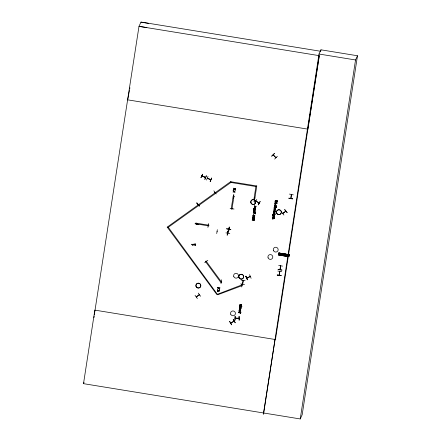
<?xml version="1.0" encoding="UTF-8"?>
<svg xmlns="http://www.w3.org/2000/svg" width="441" height="441" viewBox="0 0 441 441"><rect width="100%" height="100%" fill="white"/><g stroke="black" fill="none" stroke-linecap="round" stroke-linejoin="round"><path stroke-width="0.66" d="M255.262 210.114L255.019 210.021M242.6 283.739C242.103 286.198 243.57 278.354 243.019 280.796M279.098 275.079L279.715 271.342M279.313 275.118L279.853 271.364M259.121 203.069L258.812 202.893L259.242 203.042M253.702 211.482L254.115 211.774M193.803 244.116L193.737 244.441M193.946 244.27L193.709 244.501M196.873 224.105L196.807 224.53L197.011 224.177M228.862 229.044L228.945 228.813M229.072 228.873L228.631 228.653M231.977 208.714L231.994 208.957M235.031 320.105L235.147 316.197L234.976 320.1M235.538 318.209L235.472 318.011M238.564 318.374L238.68 318.143M239.033 318.193L238.95 318.148M239.072 316.351L239.165 320.271L239.11 316.384M255.234 209.111L255.218 208.725L254.281 208.703M255.256 208.913L254.854 209.447M253.266 219.872L253.272 219.563M273.53 211.537L273.646 211.14M252.45 218.036L252.517 218.493M252.445 219.651L252.439 219.987M254.562 218.416L254.248 217.755L253.112 217.562M254.584 218.223L254.523 218.571M282.846 213.543L285.812 211.162L282.714 213.405M239.904 306.644L240.659 307.107M273.784 211.482L273.883 211.162M240.125 305.051L240.284 305.481L241.018 305.563M254.033 209.453L253.994 208.736M253.503 219.866L253.52 219.596A0.579 0.568 24.8 0 0 253.377 219.271L252.368 219.265M253.536 219.563C253.084 220.335 254.76 220.076 253.465 220.048M273.062 215.021L273.1 215.401M241.304 305.15L241.161 305.514M253.426 211.658L253.498 211.36M254.854 211.63L254.926 212.154L255.08 211.294M273.31 215.004L273.536 215.423L274.203 215.401M273.519 155.094L273.139 154.973M276.055 157.635L275.702 157.398M239.898 305.343L239.904 305.018M274.418 216.459L274.302 216.829M253.547 216.955L253.702 216.537M253.575 216.807L253.597 217.148M199.117 294.99L199.393 294.632M199.437 294.781L196.388 296.969M214.988 192.276L214.607 192.59L215.037 192.474M274.137 216.63L272.852 216.129L272.907 215.836L274.037 216.029M275.89 205.291L275.785 205.6M240.83 308.27L240.466 307.824L240.532 308.584M253.277 209.117L253.349 208.692M272.422 215.164L272.494 214.739M272.455 214.899L272.709 215.302M273.563 212.832L273.707 212.38M274.737 212.981L274.368 212.54L274.434 213.295M240.863 308.672L241.073 308.121M274.975 212.832L274.649 213.472L273.844 213.527M239.43 308.138L239.606 307.537M274.324 206.41L274.434 206.002M274.352 206.278L274.462 206.719M288.998 256.745L278.519 254.931M278.574 254.633L289.075 256.215L278.585 254.523M278.525 254.892L278.833 252.974L289.324 254.678L278.828 252.985M277.306 201.096L277.24 201.438M250.345 276.612L246.811 278.039M93.977 317.636L94.131 316.28M94.286 314.924L138.998 26.35L140.982 22.05L320.508 51.25M245.113 280.669L241.233 280.079M277.83 271.044L281.7 271.673M289.461 194.084L293.315 194.856M282.56 266.11L278.695 265.488M289.219 255.356L278.734 253.619L289.246 255.212M278.756 253.481L289.263 255.052M287.99 254.622L278.828 253.007M289.257 255.102L278.729 253.647M198.885 224.403L195.005 223.785M226.569 228.802L230.847 229.546M230.141 208.334L234 209.045M263.696 413.008L319.008 54.028L320.954 49.816L357.491 55.759L302.179 414.738L300.233 418.95L83.509 383.664L94.843 310.122L275.46 339.548L319.201 55.654L138.998 26.35L146.842 27.568M195.953 223.041L195.81 223.841L208.747 225.886M208.72 225.935L208.858 225.142M167.668 227.705L230.819 182.513L230.957 181.714M218.46 290.729L219.585 290.222C217.777 290.575 220.572 292.736 218.416 291.005L217.275 291.518L218.234 290.823L217.54 289.891L218.477 290.691L217.54 289.891M219.723 289.313L218.797 288.524L217.661 289.037L218.615 288.342L217.871 287.714L218.615 288.342M217.854 287.752L217.92 287.411L218.857 288.21L219.965 287.741L219.023 288.431L219.905 288.067M233.162 190.854L233.228 190.506L234.154 191.344L235.274 190.843L234.336 191.526L235.014 192.447L234.105 191.626L232.969 192.133L233.923 191.444L233.179 190.815L233.923 191.444M235.417 189.933L234.491 189.139L233.35 189.652L233.41 189.327C235.841 189.437 231.718 186.907 234.535 188.864L235.659 188.362L234.535 188.864M234.006 196.228L231.966 209.012L231.216 208.885L233.179 196.135L233.956 196.113M219.706 289.351L219.039 288.392M235.4 189.966L234.733 189.013L235.461 189.624M234.717 189.046L235.659 188.362M255.912 186.537L253.922 199.338L254.678 199.464L256.778 185.915M253.536 209.001L253.542 209.139M252.704 216.603L254.964 215.616L252.721 216.57M253.25 213.058L253.305 212.755L255.107 213.047L255.455 212.408L255.19 214.072L255.069 213.317L253.266 213.025M253.702 210.181L254.793 210.357L253.702 210.181L253.647 210.467L255.223 210.462M243.245 280.459L242.732 284.098M254.33 206.735L254.611 206.779L254.192 206.983M238.752 312.686L238.813 312.382L240.615 312.675L240.962 312.035L240.45 313.656C241.646 311.925 235.836 312.834 240.554 312.978M239.132 310.756L239.127 310.337L240.659 310.591L239.243 310.96M240.207 309.648L240.725 310.106L240.207 309.648L240.896 309.042L240.047 309.477L239.364 308.794L239.838 309.565L239.138 310.177L239.998 309.736L240.676 310.42L239.998 309.736M239.744 306.252L239.799 305.966L241.938 306.313L241.216 306.495L241.883 306.6M255.003 207.931C255.537 205.997 254.501 208.317 255.339 207.816M239.932 307.526L239.59 307.57M254.584 206.134C255.4 207.176 256.039 205.137 255.841 206.449L256.243 206.774L254.617 206.498M239.772 308.358C240.235 308.921 240.488 306.478 241.056 308.154M255.289 209.519L255.444 209.277A0.695 0.684 24.8 0 0 255.427 208.758L253.812 208.317M240.158 308.562L240.323 307.509M254.01 220.136L254.396 219.293L254.209 220.434L253.156 220.263L253.283 219.839M239.22 311.109L240.516 311.528L240.461 311.815L239.055 311.412M240.676 310.42L240.742 310.073M272.422 218.929L272.477 218.62C273.85 218.675 272.792 217.578 272.698 217.198L274.638 218.212L274.572 218.582L272.422 218.929L274.589 218.543M273.646 210.969L273.701 210.677L275.84 211.024L275.118 211.206A0.706 0.695 24.8 0 1 275.134 211.724A0.612 0.601 24.8 0 1 274.881 212.011M273.933 209.194L275.388 209.866L273.916 209.227L275.206 208.786L274.065 208.257L275.713 207.849L274.429 208.202L275.653 208.141M274.197 207.408L274.252 207.116L275.785 207.364L275.73 207.656L274.197 207.408L275.73 207.656M275.801 205.567L274.434 205.848L276.628 205.903M275.862 205.258L274.578 204.911L274.638 204.618L275.763 204.811M274.809 203.406L276.876 203.703L274.809 203.406L274.864 203.119L276.628 203.406L274.864 203.119M276.86 203.742L276.931 203.323L275.421 202.281L277.097 202.259L275.052 201.928L274.986 202.265L276.612 203.444M273.492 212.286L273.855 212.193L273.69 212.419M275.388 201.168L275.476 201.515M273.624 212.992L274.043 213.306L274.363 212.242M274.335 218.339L273.304 218.532C272.968 216.906 275.564 219.282 273.403 217.909M274.258 213.306L274.385 212.501M275.846 206.972L276.286 207.044L274.478 206.686M274.583 206.25L275.653 206.719L275.956 206.25L275.868 206.752L276.325 206.79L275.868 206.752M274.517 215.467L274.589 215.318A0.695 0.684 24.8 0 0 274.556 214.839L274.677 214.563L273.299 214.376M275.388 209.866L275.449 209.563C271.843 208.582 278.139 209.436 274.445 208.169M275.983 207.717L276.044 207.391L276.27 207.722M276.27 207.083L276.325 206.79M275.377 214.028L275.322 214.32L273.183 213.973L273.238 213.681L275.36 214.061M279.588 255.185L279.886 253.272M288.811 198.323L292.686 198.93M281.093 275.603L277.196 275.14L281.121 275.52M281.964 269.991L278.089 269.363M290.9 198.362L291.435 194.608M290.878 198.362L291.33 194.525M280.548 265.824L279.952 269.567M280.691 265.901L280.123 269.594M284.169 255.907L284.462 253.994M285.525 254.17L285.233 256.083M286.176 256.232L286.474 254.319M287.951 256.519L288.238 254.628M320.745 51.162L320.954 49.816M300.233 418.95L355.545 59.97L357.491 55.759M216.713 233.559L217.325 229.7M227.683 231.42L227.187 235.262L227.71 231.393M275.035 339.482L263.36 414.242L263.911 413.046M319.35 55.682L307.879 129.147L127.251 99.771M195.716 244.926L191.868 244.237M193.941 244.143L194.001 244.557M207.893 227.418L208.455 223.581M226.569 228.791L230.814 229.717M233.256 198.13L233.818 194.294M228.008 233.03L228.543 229.397M228.67 230.764L229.265 226.933L228.835 230.819M231.938 209.089L232.164 208.665M220.996 283.607L221.558 279.776M221.338 281.573L221.718 281.838L221.426 281.545M254.319 199.597L253.878 199.453L254.308 199.525M254.049 201.509L254.661 197.684M254.203 201.537L254.815 197.711M241.701 284.925L242.076 284.947M241.729 286.981L242.401 283.166M240.659 283.894L244.518 284.555M288.838 198.13L292.714 198.77M278.056 269.55L281.931 270.168M230.759 322.939L234.116 321.031M230.775 322.862L231.095 322.74M233.78 321.423L234.077 321.054M191.818 244.474L195.688 245.113M195.716 244.942L191.852 244.27L195.732 244.887M225.919 232.876L229.794 233.498M127.675 99.837L129.417 90.449M129.665 89.104L129.913 87.765M278.822 253.101L289.302 254.837M289.053 256.375L278.547 254.766M275.145 200.98L275.261 200.649M273.398 212.49L273.569 213.378M273.045 215.054L273.304 214.602L272.786 214.69M240.847 308.231L240.665 308.551M274.749 212.948L274.567 213.262M277.229 274.952L281.115 275.548M254.788 217.005L254.363 217.435M239.887 305.051L239.937 304.874A0.617 0.606 24.8 0 1 240.191 304.56M241.519 305.282L241.47 305.459A0.623 0.612 24.8 0 1 241.216 305.773M206.217 261.425L205.975 261.127M254.297 211.437L253.718 211.399M274.357 215.247L274.363 214.773L273.426 214.75M239.887 306.682C239.959 305.927 241.436 306.275 240.968 306.975M254.33 207.309L254.54 206.862M254.782 211.873L254.771 211.267M254.303 218.482L254.071 217.959L252.919 217.843M276.992 201.405L277.036 200.875M239.259 310.927L239.215 311.214M254.595 205.826L254.567 206.173M246.745 277.88L250.323 276.424M254.314 211.404L254.016 211.845M254.336 205.87L254.578 205.859M253.211 215.037L253.266 215.511L253.922 215.346M273.381 212.529L273.508 212.248M202.612 174.223L200.925 177.751L202.546 174.234M204.001 176.802L205.445 177.618L205.23 177.249M204.955 179.41L206.427 175.832M206.52 180.06L208.009 176.45M207.579 178.495L207.231 178.335M210.478 179.625L210.842 179.851L209.398 179.035M210.153 181.56L211.636 177.949L210.203 181.576M277.257 201.399L277.191 201.559A0.661 0.65 24.8 0 1 276.926 201.824M83.509 383.664L84.071 382.452M168.28 227.264L217.722 294.77L242.048 285.658L241.773 284.952L216.834 294.505L167.216 227.093M201.95 175.937L202.309 176.108M202.006 175.915L205.412 177.602M204.789 179.305L206.261 175.766M207.309 178.147L207.65 178.247M199.26 206.046L196.774 203.036M198.13 204.299L198.384 204.211M198.461 204.321L198.23 204.536M213.846 190.81L216.184 193.93M214.684 192.7L215.065 192.386M192.248 245.681L195.391 243.443M208.295 225.412L208.56 225.588M208.323 225.351L208.593 225.401M167.194 227.143L230.395 181.846M256.662 186.659L230.847 182.458M233.35 189.652L234.491 189.139M235.593 188.687L234.733 189.013M217.192 231.762L217.099 231.486M233.658 196.129L233.962 196.217M233.691 196.063L233.625 196.339L234.022 196.184M204.701 262.615L207.849 260.361M206.085 261.05L206.333 261.293M221.729 282.246L221.095 282.742L205.616 261.733L206.256 261.243M196.289 296.732L199.42 294.571M196.273 296.81L196.592 296.578M198.279 293.105L200.583 296.269M228.432 229.259L227.81 232.997M228.559 228.818L228.896 228.697M274.363 153.451L271.656 156.23L274.467 153.551M273.321 154.907L275.961 157.735L273.227 154.934M253.944 199.288L253.878 199.619L254.336 199.464M253.994 199.365L254.264 199.409M274.66 159.08L277.372 156.263M255.791 201.146L256.144 201.421L255.852 201.074M255.857 201.024L259.137 203.136M255.951 201.03L259.203 203.02M256.778 199.437L254.661 202.717M253.564 209.387L253.294 209.084M254.143 208.587L253.84 208.554M217.92 287.411L218.857 288.21M253.718 211.107L253.608 210.792L254.655 210.963M217.474 290.233L218.218 290.862M255.532 208.516L254.154 208.328M258.239 204.773L260.19 201.388L258.426 204.878M252.495 220.092L252.241 220.164M253.156 220.263L254.225 220.401M275.052 201.928L277.097 202.259M275.559 201.691L275.223 201.636M274.489 205.556L275.636 205.743M274.236 207.149L275.785 207.364M277.235 200.672L276.97 200.765M274.115 207.987L275.713 207.849M273.949 208.995L275.19 208.819M276.915 203.356L275.421 202.281M275.653 206.719L274.941 206.564M275.631 206.939L274.765 206.835M274.037 210.991L274.919 211.134L273.938 211.107M276.027 207.424L276.314 207.43M274.225 212.22L274.958 212.865M272.852 216.129L273.938 216.277M272.907 215.836L274.148 216.068L274.401 216.498M273.503 214.668L274.363 214.773M275.118 211.206L275.785 211.316M272.698 217.198L274.638 218.212M245.968 276.154L247.456 279.787L245.769 276.259M274.07 216.785L272.709 217.066L274.241 217.314L274.126 216.994M247.434 279.792L245.753 276.27M229.722 321.373L231.663 324.763M251.111 278.304L249.623 274.721M233.179 319.416L235.141 322.795M284.715 209.618L287.207 212.645L284.688 209.624M239.364 308.794L240.064 309.444M239.298 309.141L239.838 309.565M239.182 309.885L239.821 309.604M241.001 306.456L239.965 306.484M238.813 312.382L240.599 312.713M283.921 215.048L281.507 211.989M235.125 318.237L239.028 318.33M287.538 254.496L287.24 256.408M254.231 208.758L254.154 209.161M254.942 210.219L255.295 209.916M240.191 304.885L240.136 305.233M252.472 217.92L252.941 217.545M274.059 216.818L274.148 216.437M272.532 214.64L272.973 214.326M255.626 207.832L255.124 208.163M239.149 310.723L238.989 311.363M254.248 212.016L254.755 211.305M255.322 207.854L255.3 207.182M254.126 217.181L254.562 217.088M221.399 281.628L221.691 281.683M221.669 281.843L221.338 281.788M210.842 179.851L207.27 178.351M253.641 208.643L254.027 208.532M272.858 214.607L272.692 215.34M252.533 219.464L252.963 219.326M196.78 203.031L199.255 206.074L196.962 202.882M195.065 295.371L197.37 298.535M274.737 211.801L274.919 211.134M240.929 307.002L240.643 307.145M229.568 321.461L231.542 324.835M254.264 211.978L253.751 212.082L253.443 211.625M254.071 218.907L254.374 218.758M234.121 321.23L230.847 323.093M207.364 178.225L210.875 179.696M233.317 319.361L235.285 322.735M240.764 308.728L239.943 308.816M274.346 215.61L273.712 215.743M240.94 305.872L241.233 305.74A0.623 0.612 24.8 0 0 241.486 305.426M274.749 212.071L274.897 211.978A0.612 0.601 24.8 0 0 275.151 211.686M253.762 216.514L254.396 216.459M254.451 217.181L254.385 216.746M252.82 217.876L253.933 217.915M252.594 219.089L253.002 219.05M254.248 218.83L252.533 218.46M255.074 209.624L254.396 209.662M274.219 215.671L273.188 215.467M273.69 211.818L274.765 212.038M240.863 307.327L240.163 307.355M274.534 213.505L274.037 213.532M240.632 308.788L239.684 308.634M241.106 305.8L240.593 305.861M240.632 304.455L240.174 304.593A0.617 0.606 24.8 0 0 239.921 304.907M274.104 215.473L273.756 215.484M235.169 318.082L238.961 318.253M254.468 217.148L253.757 216.84M253.878 216.702L254.22 216.669M274.622 212.077L274.263 212.071M254.782 208.158L255.141 208.13M276.805 201.565L276.419 201.377M275.647 200.649L276.066 200.947M253.696 215.77L252.93 215.484M254.38 217.396L253.581 217.022M253.895 218.89L252.776 218.659M254.87 209.414L254.17 209.128M273.8 211.448L274.561 211.823M240.499 304.753L240.775 304.737M254.975 208.141L254.242 207.827M240.362 307.36L240.995 307.261A0.612 0.601 24.8 0 0 241.244 306.975A0.706 0.695 24.8 0 0 241.233 306.456M253.332 215.059L253.718 215.087M253.647 215.533L253.073 215.208M240.792 305.845L240.042 305.547M240.615 304.488L241.37 304.792A0.612 0.606 24.8 0 1 241.514 305.166M253.569 215.776L253.283 215.726M254.253 217.402L253.845 217.314M253.818 218.62L252.671 218.179M253.355 217.529L254.077 217.678M140.927 22.171L148.771 23.395M319.008 54.028L355.545 59.97M230.935 181.769L256.756 185.964M195.925 223.096L208.836 225.197M278.762 253.465L287.94 254.964M278.569 254.666L288.397 256.271M278.508 255.041L288.353 256.612M240.306 307.542L240.615 307.603M228.554 228.747L229.066 228.802M241.657 284.941L241.971 284.952M253.454 218.582L252.963 218.466M275.454 205.054L275.79 205.159M253.553 214.839L254.049 215.109M254.584 209.662L254.143 209.503M255.289 206.873C254.529 206.482 255.069 208.582 254.38 207.579M253.52 215.076L253.867 215.214M274.308 211.807L273.905 211.658M240.758 304.77L241.271 305.095M275.879 200.374L276.402 201.41M255.124 207.127L255.499 207.474M254.38 216.492L254.777 216.928M240.18 307.316L239.717 307.008M275.746 204.845L276.132 205.28M240.979 304.549L241.266 304.687M255.273 206.906L255.703 207.336M205.473 177.447L201.901 175.97L202.226 176.08M273.861 213.494L273.481 213.24M254.771 211.03L255.063 211.327M253.768 212.044L253.487 211.801M241.128 304.852L241.288 305.183M273.778 211.939L273.569 211.614M273.271 215.583L273.051 215.147M254.126 209.541L253.928 209.216M253.046 215.666L252.88 215.291M239.821 308.468L239.678 308.083M276.298 201.757L276.099 201.09M193.924 244.27L194.123 244.893M230.367 181.896L230.819 182.513M206.228 261.298L221.707 282.301M194.012 244.97L193.814 244.727M240.025 305.585L239.893 305.166M276.182 200.523L276.331 200.859M273.657 213.108L273.58 212.794M254.413 207.694L254.336 207.386M239.562 308.562L239.446 308.105M277.251 200.638L277.29 200.969M275.206 201.669L275.145 201.151M252.191 219.905L252.224 220.197M276.083 200.909L276.105 201.328M241.227 307.008A0.612 0.601 24.8 0 1 240.979 307.3M273.453 250.494A2.453 2.414 24.8 0 0 277.637 251.177A2.453 2.414 24.8 0 0 276.099 247.258A2.453 2.414 24.8 0 0 273.453 250.494M268.089 257.842A2.453 2.414 24.8 0 0 272.273 258.52A2.453 2.414 24.8 0 0 270.73 254.6A2.453 2.414 24.8 0 0 268.089 257.842M233.785 276.595A2.453 2.414 24.8 0 0 237.969 277.273A2.453 2.414 24.8 0 0 236.431 273.354A2.453 2.414 24.8 0 0 233.785 276.595M238.934 277.538A2.453 2.414 24.8 0 0 243.118 278.221A2.453 2.414 24.8 0 0 241.574 274.302A2.453 2.414 24.8 0 0 238.934 277.538M238.95 277.51A2.448 2.409 24.8 0 0 243.123 278.188A2.448 2.409 24.8 0 0 241.585 274.28A2.448 2.409 24.8 0 0 238.95 277.51M276.623 213.053A2.453 2.414 24.8 0 0 280.807 213.731A2.453 2.414 24.8 0 0 279.263 209.811A2.448 2.409 24.8 0 0 276.639 213.025A2.448 2.409 24.8 0 0 280.812 213.703A2.448 2.409 24.8 0 0 279.28 209.789A2.453 2.414 24.8 0 0 276.623 213.053M230.715 314.201A2.448 2.409 24.8 0 0 234.893 314.88A2.448 2.409 24.8 0 0 233.355 310.966A2.448 2.409 24.8 0 0 230.715 314.201M196.096 286.452A2.448 2.409 24.8 0 0 200.269 287.13A2.448 2.409 24.8 0 0 198.731 283.221A2.448 2.409 24.8 0 0 196.096 286.452A2.448 2.409 24.8 0 0 200.269 287.135A2.448 2.409 24.8 0 0 198.731 283.221A2.448 2.409 24.8 0 0 196.091 286.452M250.968 202.888A2.453 2.414 24.8 0 0 255.152 203.566A2.453 2.414 24.8 0 0 253.614 199.646A2.453 2.414 24.8 0 0 250.968 202.888A2.453 2.414 24.8 0 0 255.152 203.571A2.453 2.414 24.8 0 0 253.614 199.646A2.453 2.414 24.8 0 0 250.968 202.888"/></g></svg>
